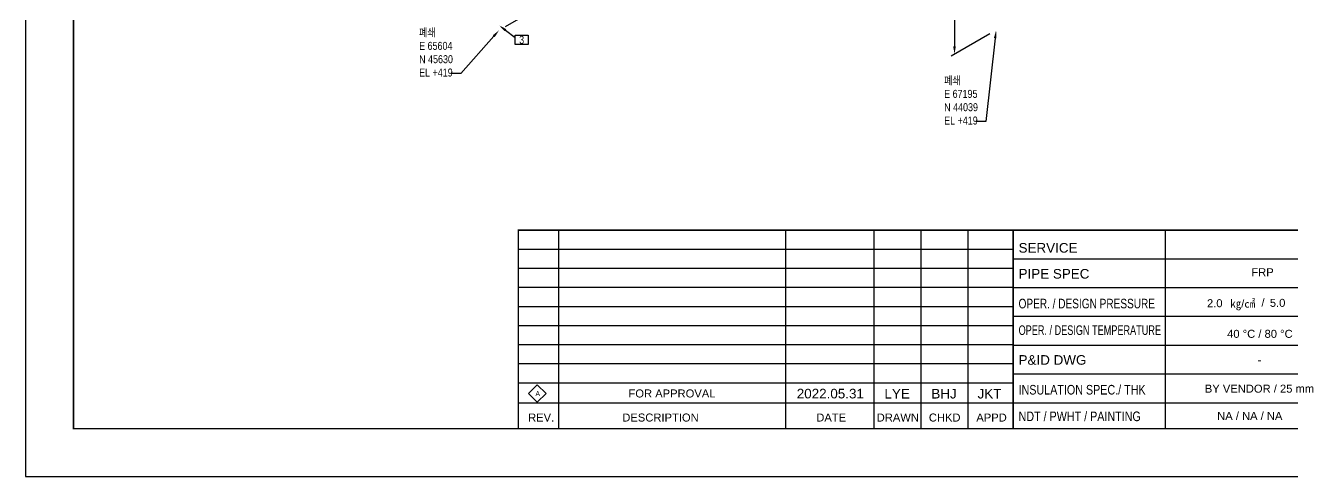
# Model space of a CAD drawing. Header units: millimetres. Extents: x 0 to 594, y 0 to 420.
# Drawn here: x 0 to 395.9, y 0 to 141 of the extents above; entities that cross this region are included whole.
import ezdxf
from ezdxf import colors
from ezdxf.entities.mleader import LeaderData, LeaderLine
from ezdxf.enums import TextEntityAlignment as Align
from ezdxf.math import Vec2, Vec3

# ---------------------------------------------------------------- set-up
doc = ezdxf.new("R2010")
doc.units = ezdxf.units.MM
doc.header["$LTSCALE"] = 0.25
for name, color, linetype in [('TITLE', 7, 'Continuous'), ('주석', 7, 'Continuous'), ('치수', 1, 'Continuous')]:
    doc.layers.add(name, color=color, linetype=linetype)
doc.styles.add('AdskIsoAnnotation', font='arial.ttf', dxfattribs={"width": 0.8, "height": 1})
doc.styles.add('AdskIsoMetric', font='arial.ttf', dxfattribs={"width": 0.8, "height": 2.5})
doc.styles.add('AdskIsoMetric-30', font='arial.ttf', dxfattribs={"width": 0.8, "height": 2.5})
doc.styles.add('FF1', font='arial.ttf')
doc.styles.add('RomanS', font='arial.ttf')
doc.styles.get("Standard").update_dxf_attribs({"font": 'arial.ttf'})
doc.dimstyles.new('AdskIsoMetric', dxfattribs={"dimtxt": 2.5, "dimasz": 2.5, "dimexe": 1, "dimexo": 2, "dimgap": 0.8, "dimtad": 1, "dimdec": 0, "dimrnd": 1, "dimzin": 0, "dimdsep": 46, "dimtxsty": 'AdskIsoMetric', "dimcen": 0, "dimclrt": 7, "dimadec": 0, "dimazin": 0, "dimtfac": 1, "dimtdec": 0, "dimtmove": 1, "dimatfit": 3, "dimfxl": 0, "dimfrac": 2, "dimtolj": 1, "dimtzin": 0, "dimarcsym": 0})

# ---------------------------------------------------------------- blocks, each defined once
blk = doc.blocks.new('*D103')
at = {"layer": 'Defpoints', "color": 0}
for p in [(149.74, 219.23), (160.97, 147), (147.98, 139.5)]:
    blk.add_point(p, dxfattribs=at)
at = {"layer": '치수', "color": 0, "lineweight": -2}
for p, q in [((151.74, 220.38), (161.97, 226.29)), ((160.97, 223.21), (160.97, 149.5)), ((149.98, 140.65), (161.97, 147.58))]:
    blk.add_line(p, q, dxfattribs=at)
at = {"layer": '치수', "color": 0}
for points in [[(160.55, 223.21), (161.38, 223.21), (160.97, 225.71)], [(160.55, 149.5), (161.38, 149.5), (160.97, 147)]]:
    blk.add_solid(points, dxfattribs=at)
at = {"layer": '치수', "color": 7, "insert": (158.7, 185.05), "char_height": 2.5, "attachment_point": 5, "rotation": 90, "style": 'AdskIsoMetric-30'}
blk.add_mtext('\\A1;443', dxfattribs=at)
blk = doc.blocks.new('*D104')
at = {"layer": 'Defpoints', "color": 0}
for p in [(301.46, 217.19), (303.23, 139.5), (290.24, 132)]:
    blk.add_point(p, dxfattribs=at)
at = {"layer": '치수', "color": 0, "lineweight": -2}
for p, q in [((299.46, 216.03), (289.24, 210.13)), ((290.24, 208.21), (290.24, 134.5)), ((301.23, 138.34), (289.24, 131.42))]:
    blk.add_line(p, q, dxfattribs=at)
at = {"layer": '치수', "color": 0}
for points in [[(289.82, 208.21), (290.66, 208.21), (290.24, 210.71)], [(289.82, 134.5), (290.66, 134.5), (290.24, 132)]]:
    blk.add_solid(points, dxfattribs=at)
at = {"layer": '치수', "color": 7, "insert": (287.97, 170.05), "char_height": 2.5, "attachment_point": 5, "rotation": 90, "style": 'AdskIsoMetric-30'}
blk.add_mtext('\\A1;443', dxfattribs=at)
blk = doc.blocks.new('AnnoRect')
at = {"color": 0, "linetype": 'ByBlock', "lineweight": -2}
blk.add_wipeout([(-0.81, -0.6), (-0.81, 0.6), (0.81, 0.6), (0.81, -0.6)], dxfattribs=at)
blk.add_lwpolyline([(-0.81, -0.6), (-0.81, 0.6), (0.81, 0.6), (0.81, -0.6)], close=True, dxfattribs=at)
at = {"color": 0, "linetype": 'ByBlock', "lineweight": -2, "style": 'AdskIsoAnnotation', "width": 0.8}
blk.add_attdef('XX', text='', height=1, dxfattribs=at).set_placement((0, 0), align=Align.MIDDLE_CENTER)

msp = doc.modelspace()

# ---------------------------------------------------------------- linework, layer by layer
at = {"linetype": 'ByBlock', "lineweight": -2}
for p, q in [((166.559, 77), (166.559, 15.069)), ((237.417, 77), (237.417, 15.069)), ((265.082, 77), (265.082, 15.069)), ((279.721, 77), (279.721, 15.069)), ((294.361, 77), (294.361, 15.069)), ((356, 77), (356, 15))]:
    msp.add_line(p, q, dxfattribs=at)
for p, q in [((308.576, 71), (154, 71)), ((415, 68), (308.576, 68)), ((308.576, 65), (154, 65)), ((308.576, 59.076), (154, 59.076)), ((415, 59), (308.576, 59)), ((308.576, 53.076), (154, 53.076)), ((415, 50), (308.576, 50)), ((308.576, 47.152), (154, 47.152)), ((308.576, 41.152), (154, 41.152)), ((415, 41), (308.576, 41)), ((308.576, 35.228), (154, 35.228)), ((415, 32), (308.576, 32)), ((308.576, 29.228), (154, 29.228)), ((308.576, 23), (154, 23)), ((415, 23), (308.576, 23))]:
    msp.add_line(p, q)
msp.add_lwpolyline([(0, 0), (594, 0), (594, 420), (0, 420)], close=True)
at = {"const_width": 0.5}
msp.add_lwpolyline([(15, 15), (579, 15), (579, 405), (15, 405)], close=True, dxfattribs=at)
at = {"linetype": 'ByBlock', "lineweight": -2, "const_width": 0.5}
for points in [[(415, 77), (154, 77), (154, 15)], [(308.576, 77), (308.576, 15.133)]]:
    msp.add_lwpolyline(points, dxfattribs=at)
at = {"layer": 'TITLE', "color": 7, "linetype": 'Continuous'}
msp.add_lwpolyline([(159.903, 23.261), (162.64, 25.999), (159.903, 28.737), (157.165, 25.999)], close=True, dxfattribs=at)

# ---------------------------------------------------------------- texts
at = {"color": 7, "linetype": 'ByBlock', "lineweight": -2, "style": 'RomanS'}
for s, p in [('SERVICE', (310.25, 70.006)), ('PIPE SPEC', (310.25, 61.898)), ('P&ID DWG ', (310.25, 34.973))]:
    msp.add_text(s, height=3, dxfattribs=at).set_placement(p)
at = {"color": 7, "style": 'AdskIsoMetric'}
for s, p in [('FRP', (382.947, 62.646)), ('2.0', (369.103, 52.946)), ('㎏/㎠', (376.378, 52.807)), ('/', (386.126, 53.202)), ('5.0', (388.732, 53.064)), ('40 %%DC / 80 %%DC', (375.399, 43.383)), ('NA / NA / NA', (372.284, 17.73))]:
    msp.add_text(s, height=2.5, dxfattribs=at).set_placement(p)
at = {"color": 7, "linetype": 'ByBlock', "lineweight": -2, "style": 'RomanS'}
for s, width, p in [('OPER. / DESIGN PRESSURE', 0.75, (310.25, 52.589)), ('OPER. / DESIGN TEMPERATURE', 0.68, (310.25, 44.281)), ('INSULATION SPEC./ THK', 0.8, (310.25, 25.664)), ('NDT / PWHT / PAINTING', 0.8, (310.25, 17.356))]:
    msp.add_text(s, height=3, dxfattribs=dict(at, width=width)).set_placement(p)
at = {"color": 7, "style": 'AdskIsoMetric'}
for s, p in [('-', (385.5, 36.5)), ('BY VENDOR / 25 mm', (385.5, 27.5)), ('FOR APPROVAL', (201.988, 26))]:
    msp.add_text(s, height=2.5, dxfattribs=at).set_placement(p, align=Align.MIDDLE_CENTER)
at = {"color": 7, "linetype": 'ByBlock', "lineweight": -2, "style": 'RomanS'}
for s, p in [('REV.', (161.116, 17.225)), ('DESCRIPTION', (198.401, 17.225)), ('DATE', (251.719, 17.225)), ('DRAWN', (272.53, 17.225)), ('CHKD', (287.17, 17.225)), ('APPD', (301.809, 17.225))]:
    msp.add_text(s, height=2.5, dxfattribs=at).set_placement(p, align=Align.CENTER)
at = {"color": 7}
for tag, p in [('2022.05.31', (251.451, 24.452)), ('LYE', (272.32, 24.424)), ('BHJ', (286.959, 24.424)), ('JKT', (301.175, 24.424))]:
    msp.add_attdef(tag, text='', height=3, dxfattribs=at).set_placement(p, align=Align.CENTER)
at = {"layer": 'TITLE', "color": 7, "linetype": 'Continuous', "style": 'FF1'}
msp.add_text('A', height=1.495, dxfattribs=at).set_placement((159.354, 25.222))
at = {"layer": '주석', "char_height": 2.5, "attachment_point": 7, "style": 'AdskIsoAnnotation'}
for s, insert in [('{\\fGulim|b0|i0|c129|p50;폐쇄\\P}E 65604\\PN 45630\\PEL +419', (123, 125)), ('{\\fGulim|b0|i0|c129|p50;폐쇄\\P}E 67195\\PN 44039\\PEL +419', (287, 110))]:
    msp.add_mtext(s, dxfattribs=dict(at, insert=insert))

# ---------------------------------------------------------------- dimensions: what is measured, and where the dimension line sits
at = {"layer": '치수'}
for base, p1, p2, angle, override, picture, middle in [((160.966, 146.999), (149.744, 219.229), (147.976, 139.499), 270.00005, {"dimtad": 0, "dimlfac": 5.560277, "dimtxsty": 'AdskIsoMetric-30', "dimse1": 0, "dimse2": 0, "dimsd1": 0, "dimsd2": 0, "dimtmove": 1}, '*D103', (158.7, 185.045)), ((290.238, 131.999), (301.461, 217.187), (303.229, 139.499), 270, {"dimtad": 0, "dimlfac": 5.706367, "dimtxsty": 'AdskIsoMetric-30', "dimse1": 0, "dimse2": 0, "dimsd1": 0, "dimsd2": 0, "dimtmove": 1}, '*D104', (287.972, 170.045))]:
    dim = msp.add_linear_dim(base=base, p1=p1, p2=p2, angle=angle, text='443', dimstyle='AdskIsoMetric', override=override, dxfattribs=at)
    dim.commit()
    dim.dimension.update_dxf_attribs({"geometry": picture, "text_midpoint": middle, "dimtype": 160})

# ---------------------------------------------------------------- leaders
at = {"layer": '주석'}
ml = msp.add_multileader_mtext('Standard', dxfattribs=at)
ml.set_content('')
ml.set_leader_properties()
ml.build(insert=Vec2(0, 0))
ml.multileader.update_dxf_attribs({"dogleg_length": 3.062, "arrow_head_size": 2.5})
ctx = ml.context
ctx.base_point, ctx.arrow_head_size = Vec3(132.938, 126), 2.5
notes = []
notes.append((ctx, [(0, (1, 1, 0), (136, 126), (-1, 0), 3.062, [(0, [(147.976, 139.499)], 0, [])])]))
ctx.mtext, ml.multileader.dxf.content_type = None, 0
ml = msp.add_multileader_mtext('Standard', dxfattribs=at)
ml.set_content('')
ml.set_leader_properties()
ml.build(insert=Vec2(0, 0))
ml.multileader.update_dxf_attribs({"dogleg_length": 0, "arrow_head_size": 2.5})
ctx = ml.context
ctx.base_point, ctx.arrow_head_size = Vec3(153, 137.25), 2.5
notes.append((ctx, [(0, (1, 1, 0), (153, 137.25), (-1, 0), 0, [(0, [(147.976, 141.03)], 0, [])])]))
ctx.mtext, ml.multileader.dxf.content_type = None, 0
ml = msp.add_multileader_mtext('Standard', dxfattribs=at)
ml.set_content('')
ml.set_leader_properties()
ml.build(insert=Vec2(0, 0))
ml.multileader.update_dxf_attribs({"dogleg_length": 3.062, "arrow_head_size": 2.5})
ctx = ml.context
ctx.base_point, ctx.arrow_head_size = Vec3(296.938, 111), 2.5
notes.append((ctx, [(0, (1, 1, 0), (300, 111), (-1, 0), 3.062, [(0, [(303.229, 139.499)], 0, [])])]))
ctx.mtext, ml.multileader.dxf.content_type = None, 0
for ctx, leaders in notes:
    for number, flags, end, landing, length, lines in leaders:
        leader = LeaderData()
        leader.index, (leader.has_last_leader_line, leader.has_dogleg_vector, leader.attachment_direction) = number, flags
        leader.last_leader_point, leader.dogleg_vector, leader.dogleg_length = Vec3(end), Vec3(landing), length
        for number, points, colour, breaks in lines:
            line = LeaderLine()
            line.index, line.vertices, line.color, line.breaks = number, Vec3.list(points), colors.encode_raw_color(colour), breaks
            leader.lines.append(line)
        ctx.leaders.append(leader)

# ---------------------------------------------------------------- next in the draw order: block references
ref = msp.add_blockref('AnnoRect', (155.024, 136.5), dxfattribs=dict(at, xscale=2.5, yscale=2.5, zscale=2.5))
ref.add_attrib('XX_001', '3', (154.252, 135.267), dxfattribs={"layer": '0', "color": 0, "linetype": 'ByBlock', "lineweight": -2, "height": 2.5, "style": 'AdskIsoAnnotation', "width": 0.8})

doc.saveas('drawing.dxf')
